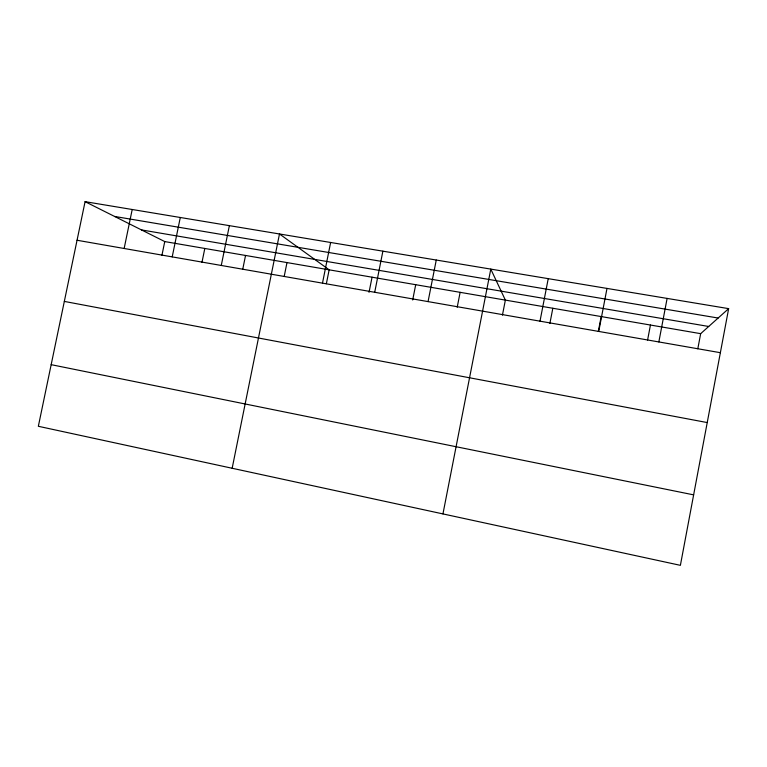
<?xml version="1.0" encoding="UTF-8"?>
<svg xmlns="http://www.w3.org/2000/svg" width="767" height="767" viewBox="0 0 767 767"><rect width="100%" height="100%" fill="white"/><g stroke="black" fill="none" stroke-linecap="round" stroke-linejoin="round"><path stroke-width="1.15" d="M728.65 308.641L680.387 565.337L38.35 426.289L85.079 201.663L728.65 308.641L700.664 333.664L697.807 348.803M647.597 340.021L650.445 325.035M658.843 341.948L667.117 298.411M598.327 331.411L601.175 316.57M598.739 331.44L606.994 288.421M539.997 321.172L548.232 278.651M549.881 323.453L552.825 308.257M442.952 513.909L490.794 269.102L505.367 300.108L502.433 315.151M428.063 301.604L436.26 260.042M457.209 307.241L460.133 292.332M369.032 292.342L372.053 277.194M374.708 292.285L382.886 251.164M412.684 299.983L415.704 284.701M322.485 283.148L330.635 242.477M326.378 283.685L329.148 269.821L279.476 233.973L232.161 468.263M284.221 276.312L286.992 262.582M201.951 262.439L204.808 248.46M221.27 265.459L229.371 225.651M242.784 269.073L245.545 255.459M161.904 255.43L164.752 241.576L85.079 201.663M172.211 256.887L180.293 217.492M124.149 248.479L132.202 209.496M114.59 216.447L718.142 318.037M141.492 229.918L708.708 326.474M164.752 241.576L700.664 333.664M77.045 240.253L720.366 352.695M64.323 301.412L707.232 422.569M51.168 364.661L693.636 494.868"/></g></svg>
